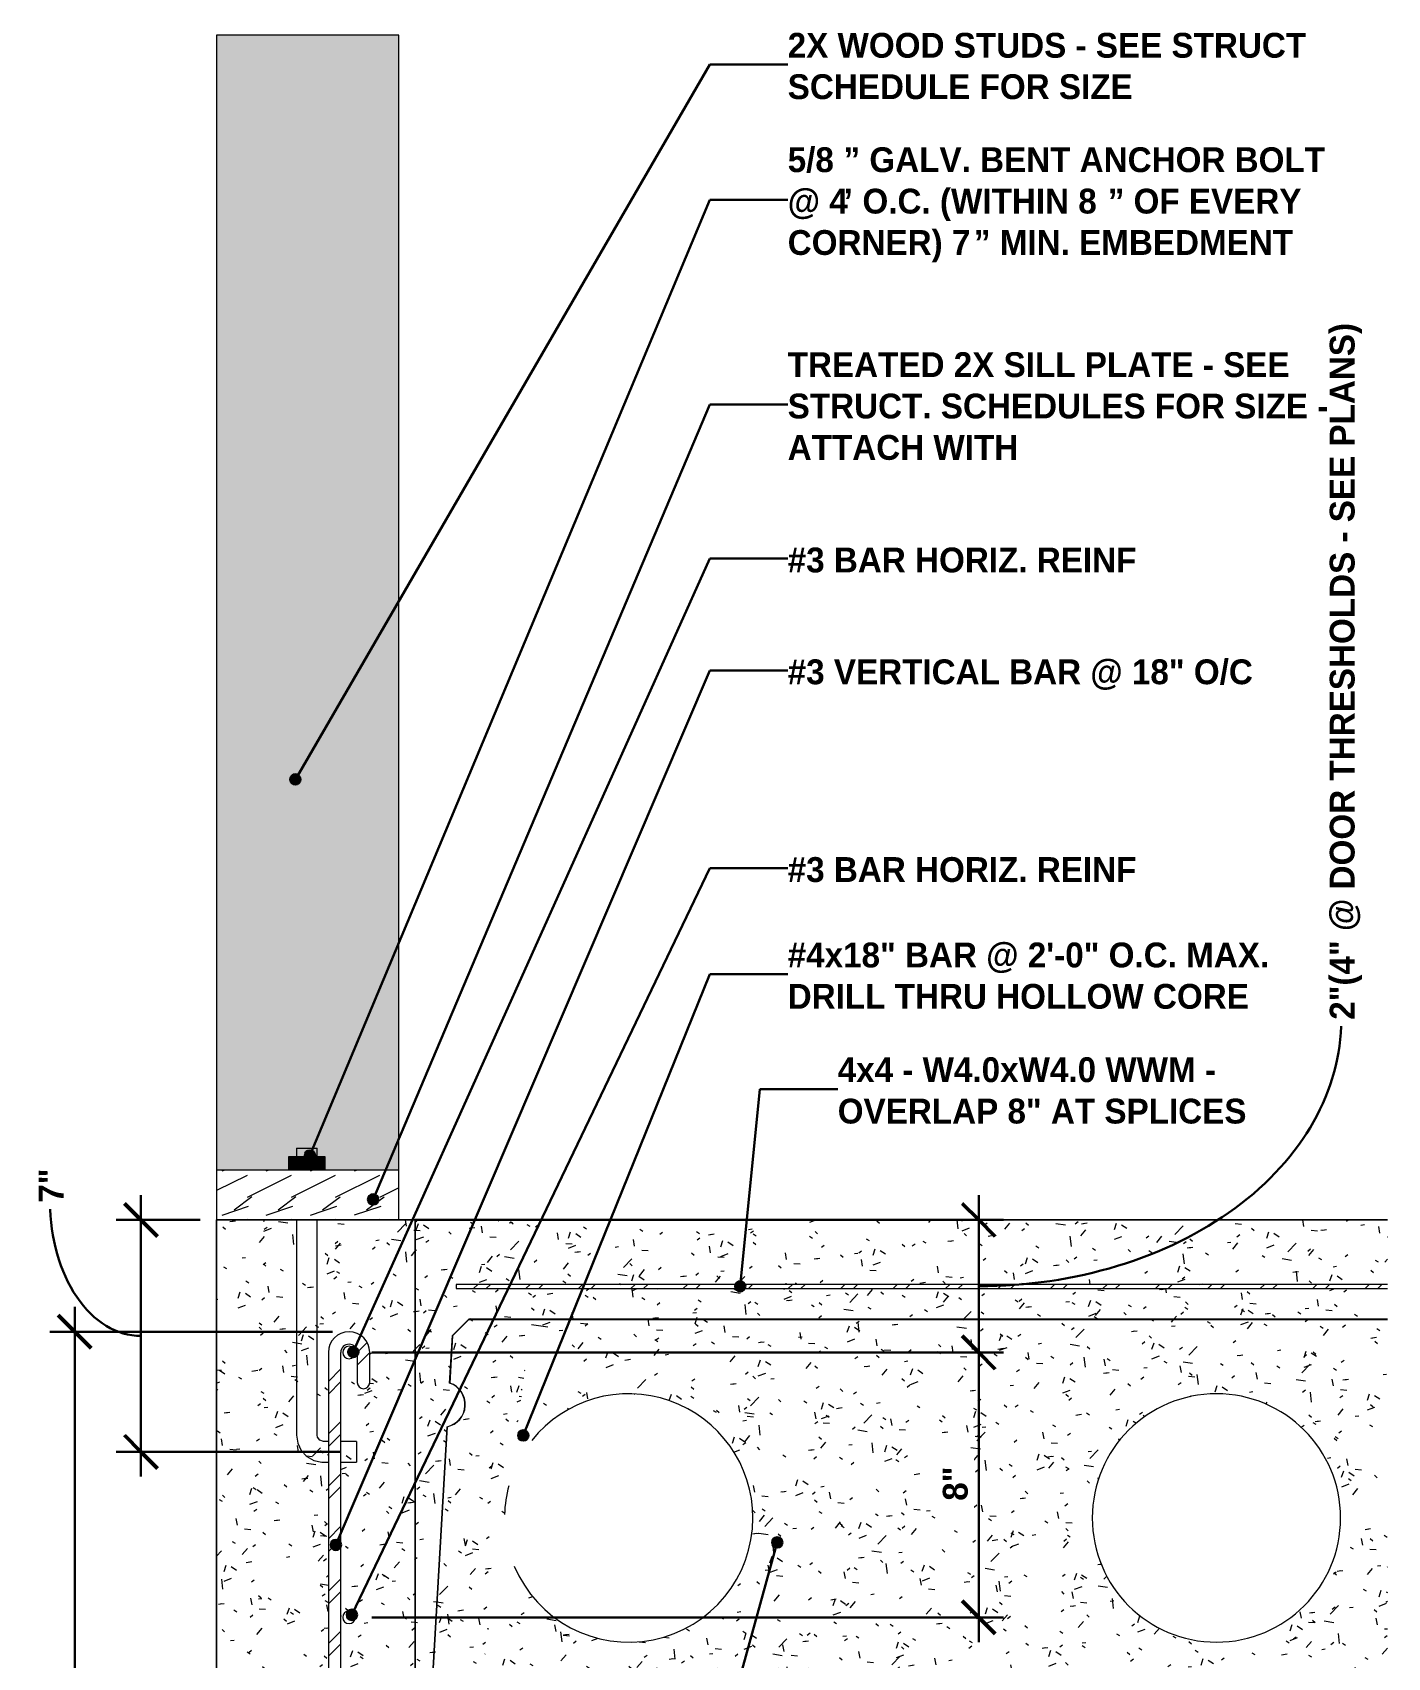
# Model space of a CAD drawing. Header units: inches. Extents: x -19229 to -222, y -6301 to 12387.
# Drawn here: x -1022.38 to -981.46, y -56.34 to -7.27 of the extents above; entities that cross this region are included whole.
import ezdxf

# ---------------------------------------------------------------- set-up
doc = ezdxf.new("R2010")
doc.units = ezdxf.units.IN
doc.header["$MEASUREMENT"] = 0
for name, color, linetype, lineweight in [('A-ANNO-DIMS', 211, 'Continuous', 9), ('A-ANNO-DIMS-8', 211, 'Continuous', 9), ('A-ANNO-IDEN', 131, 'Continuous', 30), ('A-GENM', 13, 'Continuous', 9), ('A-WALL', 113, 'Continuous', 9), ('A-WALL-PATT', 111, 'Continuous', 25)]:
    doc.layers.add(name, color=color, linetype=linetype, lineweight=lineweight)
doc.styles.add('Century Gothic_B_1', font='', dxfattribs={"height": 0.75})
doc.styles.get('Century Gothic_B_1').set_extended_font_data('Century Gothic', bold=True)
doc.dimstyles.new('OD__1_16__Tol__', dxfattribs={"dimscale": 12, "dimtxt": 0.783126, "dimasz": 0.083333, "dimexe": 0.0625, "dimexo": 0.041667, "dimgap": 0.010417, "dimtad": 1, "dimdec": 4, "dimrnd": 0.0625, "dimzin": 3, "dimdsep": 46, "dimlunit": 4, "dimtxsty": 'Century Gothic_B_1', "dimblk1": 'OBLIQUE', "dimblk2": 'OBLIQUE', "dimsah": 1, "dimcen": 0.09, "dimdle": 0.0625, "dimazin": 0, "dimtfac": 1, "dimtdec": 4, "dimtix": 1, "dimtmove": 1, "dimatfit": 3, "dimfxl": 1, "dimtvp": 1, "dimtfill": 1, "dimfrac": 2, "dimtolj": 1, "dimtzin": 0, "dimlwd": 30, "dimlwe": 30, "dimarcsym": 2})
doc.dimstyles.new('OD__1_16__Tol___1', dxfattribs={"dimscale": 12, "dimtxt": 0.783126, "dimasz": 0.083333, "dimexe": 0.0625, "dimexo": 0.041667, "dimgap": 0.010417, "dimtad": 1, "dimdec": 4, "dimrnd": 0.0625, "dimzin": 3, "dimdsep": 46, "dimlunit": 4, "dimtxsty": 'Century Gothic_B_1', "dimblk1": 'OBLIQUE', "dimblk2": 'OBLIQUE', "dimsah": 1, "dimcen": 0.09, "dimdle": 0.0625, "dimazin": 0, "dimtfac": 1, "dimtdec": 4, "dimtix": 1, "dimtmove": 0, "dimatfit": 3, "dimfxl": 1, "dimtvp": 1, "dimtfill": 1, "dimfrac": 2, "dimtolj": 1, "dimtzin": 0, "dimlwd": 30, "dimlwe": 30, "dimarcsym": 2})
pattern_1 = [(50, (2178.569, -109.351), (2.29529108, -0.20022947), [0.24, -2.64]), (355, (2178.569, -109.351), (-0.44391855, 2.40684884), [0.192, -2.112]), (100.451, (2178.76, -109.368), (1.85147686, 2.206452), [0.204, -2.244]), (46.184, (2178.569, -108.711), (3.41498314, -0.5298822), [0.36, -3.96]), (96.636, (2178.853, -108.755), (2.9907744, 3.1175039), [0.306, -3.365]), (351.184, (2178.569, -108.711), (2.9911175, 3.1174062), [0.288, -3.168]), (21, (2178.889, -108.871), (1.91043364, -1.28790384), [0.24, -2.64]), (326, (2178.889, -108.871), (0.77860356, 2.3202934), [0.192, -2.112]), (71.451, (2179.048, -108.978), (2.6890473, 1.0321926), [0.204, -2.244]), (37.5, (2178.569, -109.351), (0.038893785, 1.064692103), [0.106, -1.981, 0.106, -2.038, -2.12]), (37.5, (2178.569, -109.351), (0.038893785, 1.064692103), [-4.23, 0.106, -2.014]), (7.5, (2178.569, -109.351), (0.84152303, 1.26163425), [0.106, -1.117, 0.106, -1.933, -0.808]), (7.5, (2178.569, -109.351), (0.84152303, 1.26163425), [-3.261, 0.106, -0.702]), (327.5, (2177.855, -109.351), (1.707841713, -0.07187965), [0.106, -0.694, 0.106, -2.39, -3.312]), (327.5, (2177.855, -109.351), (1.707841713, -0.07187965), [-3.296, 0.106, -3.206]), (317.5, (2177.535, -109.351), (1.86586297, 0.32069512), [0.106, -0.934, 0.106, -1.552, -2.352]), (317.5, (2177.535, -109.351), (1.86586297, 0.32069512), [-2.698, 0.106, -2.246])]
pattern_2 = [(45, (2178.569, -109.351), (-0.791959595, 0.791959595), []), (45, (2178.569, -108.151), (-0.791959595, 0.791959595), [])]

# ---------------------------------------------------------------- blocks, each defined once
blk = doc.blocks.new('Generic Models 86 - Generic Models 1-1884752-DETAIL - PRECAST _ CONC_ - PLANK PARALLEL TO WALL')
at = {"layer": 'A-WALL-PATT', "lineweight": 9}
h = blk.add_hatch(dxfattribs=at)
h.set_pattern_fill('FP_15', color=55, style=0, pattern_type=2)
h.set_pattern_definition(pattern_1)
h.paths.add_polyline_path([(17209.014, -57.358), (17209.479, -49.367), (17209.646, -49.308), (17209.793, -49.208), (17209.909, -49.073), (17209.987, -48.913), (17210.02, -48.739), (17210.007, -48.561), (17209.949, -48.394), (17209.84, -48.238), (17209.712, -48.129), (17209.555, -48.052), (17209.638, -46.616), (17210.129, -46.125), (17237.88, -46.123), (17237.88, -45.196), (17209.749, -45.196), (17209.749, -45.071), (17237.88, -45.071), (17237.88, -43.125), (17208.518, -43.125), (17208.518, -57.358), (17209.013, -57.358)], flags=0)
at = {"layer": 'A-WALL'}
for p, q in [((17208.518, -43.125), (17237.88, -43.125)), ((17208.518, -57.358), (17208.518, -43.125)), ((17208.518, -43.125), (17208.518, -57.358)), ((17237.88, -43.125), (17208.518, -43.125)), ((17210.129, -46.125), (17209.638, -46.616)), ((17209.638, -46.616), (17210.129, -46.125)), ((17210.138, -46.125), (17210.129, -46.125)), ((17210.129, -46.125), (17237.88, -46.125)), ((17237.88, -46.125), (17210.138, -46.125)), ((17209.638, -46.616), (17209.555, -48.052)), ((17209.555, -48.052), (17209.638, -46.616)), ((17209.479, -49.367), (17209.014, -57.358)), ((17209.014, -57.358), (17209.479, -49.367)), ((17209.014, -57.358), (17208.518, -57.358)), ((17208.518, -57.358), (17209.014, -57.358))]:
    blk.add_line(p, q, dxfattribs=at)
blk.add_arc((17209.339, -48.699), 0.682, 281.8153, 71.5311, dxfattribs=at)
blk.add_arc((17209.339, -48.699), 0.682, 281.8153, 71.5311, dxfattribs=at)
blk = doc.blocks.new('Generic Models 87 - Generic Models 1-1884773-DETAIL - PRECAST _ CONC_ - PLANK PARALLEL TO WALL')
at = {"layer": 'A-WALL-PATT', "lineweight": 9}
h = blk.add_hatch(dxfattribs=at)
h.set_pattern_fill('FP_15', color=55, style=0, pattern_type=2)
h.set_pattern_definition(pattern_1)
h.paths.add_polyline_path([(17202.518, -88.897), (17211.018, -88.897), (17211.018, -62.014), (17210.996, -61.848), (17210.932, -61.694), (17210.83, -61.561), (17210.697, -61.459), (17210.543, -61.395), (17210.411, -61.378), (17209.954, -64.625), (17209.459, -64.556), (17209.906, -61.373), (17206.268, -61.373), (17206.268, -82.5), (17205.893, -82.5), (17205.893, -61.373), (17204.658, -61.373), (17204.493, -61.395), (17204.338, -61.459), (17204.205, -61.561), (17204.103, -61.694), (17204.039, -61.848), (17204.018, -62.021), (17204.018, -70.873), (17203.518, -70.873), (17203.518, -62.014), (17203.535, -61.816), (17203.586, -61.624), (17203.67, -61.444), (17203.785, -61.281), (17203.925, -61.14), (17204.088, -61.026), (17204.268, -60.942), (17204.46, -60.891), (17204.658, -60.873), (17205.893, -60.873), (17205.893, -50.438), (17205.743, -50.438), (17205.555, -50.412), (17205.306, -50.31), (17205.171, -50.197), (17205.073, -50.061), (17204.997, -49.943), (17204.951, -49.795), (17204.931, -49.625), (17204.931, -43.125), (17202.518, -43.125), (17202.518, -82.5)], flags=0)
h.paths.add_polyline_path([(17211.518, -88.897), (17212.518, -88.897), (17212.518, -58.625), (17210.798, -58.625), (17210.48, -60.882), (17210.575, -60.891), (17210.767, -60.942), (17210.947, -61.026), (17211.11, -61.14), (17211.251, -61.281), (17211.365, -61.444), (17211.449, -61.624), (17211.5, -61.816), (17211.518, -62.014), (17211.518, -82.25)], flags=0)
h.paths.add_polyline_path([(17210.768, -88.271), (17210.643, -88.238), (17210.551, -88.146), (17210.518, -88.021), (17210.551, -87.896), (17210.643, -87.805), (17210.768, -87.771), (17210.893, -87.805), (17210.984, -87.896), (17211.018, -88.021), (17210.984, -88.146), (17210.893, -88.238)], flags=0)
h.paths.add_polyline_path([(17210.768, -76.271), (17210.643, -76.238), (17210.551, -76.146), (17210.518, -76.021), (17210.551, -75.896), (17210.643, -75.805), (17210.768, -75.771), (17210.893, -75.805), (17210.984, -75.896), (17211.018, -76.021), (17210.984, -76.146), (17210.893, -76.238)], flags=0)
h.paths.add_polyline_path([(17210.768, -62.271), (17210.643, -62.238), (17210.551, -62.146), (17210.518, -62.021), (17210.551, -61.896), (17210.643, -61.805), (17210.768, -61.771), (17210.893, -61.805), (17210.984, -61.896), (17211.018, -62.021), (17210.984, -62.146), (17210.893, -62.238)], flags=0)
h.paths.add_polyline_path([(17204.268, -62.271), (17204.143, -62.238), (17204.051, -62.146), (17204.018, -62.021), (17204.051, -61.896), (17204.143, -61.805), (17204.268, -61.771), (17204.393, -61.805), (17204.484, -61.896), (17204.518, -62.021), (17204.484, -62.146), (17204.393, -62.238)], flags=0)
h.paths.add_polyline_path([(17209.946, -60.873), (17209.977, -60.873), (17210.293, -58.625), (17208.518, -58.625), (17208.518, -43.125), (17205.556, -43.125), (17205.556, -49.625), (17205.578, -49.719), (17205.649, -49.791), (17205.743, -49.813), (17205.893, -49.813), (17205.893, -47.125), (17205.914, -46.964), (17205.976, -46.813), (17206.076, -46.683), (17206.205, -46.584), (17206.356, -46.522), (17206.518, -46.5), (17206.679, -46.522), (17206.83, -46.584), (17206.96, -46.683), (17207.059, -46.813), (17207.121, -46.964), (17207.143, -47.125), (17207.143, -48.032), (17207.118, -48.125), (17207.049, -48.194), (17206.955, -48.219), (17206.861, -48.194), (17206.793, -48.125), (17206.768, -48.032), (17206.768, -47.125), (17206.734, -47), (17206.643, -46.909), (17206.518, -46.875), (17206.393, -46.909), (17206.301, -47), (17206.268, -47.125), (17206.268, -49.813), (17206.743, -49.813), (17206.743, -50.438), (17206.268, -50.438), (17206.268, -60.873), (17209.921, -60.873)], flags=0)
h.paths.add_polyline_path([(17206.518, -55.313), (17206.424, -55.288), (17206.355, -55.219), (17206.33, -55.125), (17206.355, -55.032), (17206.424, -54.963), (17206.518, -54.938), (17206.611, -54.963), (17206.68, -55.032), (17206.705, -55.125), (17206.68, -55.219), (17206.611, -55.288)], flags=0)
h.paths.add_polyline_path([(17206.518, -47.313), (17206.424, -47.288), (17206.355, -47.219), (17206.33, -47.125), (17206.355, -47.032), (17206.424, -46.963), (17206.518, -46.938), (17206.611, -46.963), (17206.68, -47.032), (17206.705, -47.125), (17206.68, -47.219), (17206.611, -47.288)], flags=0)
h = blk.add_hatch(dxfattribs=at)
h.set_pattern_fill('FP_15', color=55, style=0, pattern_type=2)
h.set_pattern_definition(pattern_1)
h.paths.add_polyline_path([(17206.268, -50.438), (17206.743, -50.438), (17206.743, -49.813), (17206.268, -49.813), (17206.268, -50.433)], flags=0)
h.paths.add_polyline_path([(17205.849, -50.438), (17205.893, -50.438), (17205.893, -49.813), (17205.743, -49.813), (17205.649, -49.791), (17205.578, -49.719), (17205.556, -49.625), (17205.553, -43.125), (17204.931, -43.125), (17204.931, -49.625), (17204.953, -49.804), (17204.997, -49.943), (17205.121, -50.131), (17205.171, -50.197), (17205.306, -50.31), (17205.515, -50.396), (17205.567, -50.417), (17205.743, -50.438)], flags=0)
at = {"layer": 'A-WALL'}
for p, q in [((17202.518, -43.125), (17204.931, -43.125)), ((17202.518, -88.897), (17202.518, -43.125)), ((17202.518, -43.125), (17202.518, -88.897)), ((17208.518, -43.125), (17202.518, -43.125)), ((17205.556, -43.125), (17208.018, -43.125)), ((17208.018, -43.125), (17208.518, -43.125)), ((17208.518, -43.125), (17208.518, -57.358)), ((17208.518, -58.625), (17208.518, -43.125)), ((17208.518, -57.358), (17208.518, -58.625)), ((17208.518, -58.625), (17209.424, -58.625)), ((17209.424, -58.625), (17208.518, -58.625)), ((17209.424, -58.625), (17210.293, -58.625)), ((17210.293, -58.625), (17209.424, -58.625)), ((17210.798, -58.625), (17211.884, -58.625)), ((17211.884, -58.625), (17210.798, -58.625)), ((17211.884, -58.625), (17212.518, -58.625)), ((17212.518, -58.625), (17211.884, -58.625)), ((17212.518, -58.625), (17212.518, -88.897)), ((17212.518, -88.897), (17212.518, -58.625))]:
    blk.add_line(p, q, dxfattribs=at)
blk = doc.blocks.new('Generic Models 88 - Generic Models 1-1884788-DETAIL - PRECAST _ CONC_ - PLANK PARALLEL TO WALL')
at = {"layer": 'A-WALL-PATT', "lineweight": 9}
h = blk.add_hatch(dxfattribs=at)
h.set_pattern_fill('FP_16', color=55, style=0, pattern_type=2)
h.set_pattern_definition([(216.87, (2179.102, -108.018), (3.998595239, 2.665207143), [0.666, -5.998]), (206.565, (2179.901, -108.418), (-1.332697705, -1.332695324), [1.49, -1.49]), (198.435, (2179.901, -109.084), (-2.66548265, -1.332269959), [0.843, -3.372])])
h.paths.add_polyline_path([(17208.018, -43.125), (17208.018, -41.625), (17202.518, -41.625), (17202.518, -43.125), (17206.503, -43.125)], flags=0)
at = {"layer": 'A-WALL'}
for p, q in [((17208.018, -41.625), (17202.518, -41.625)), ((17202.518, -41.625), (17202.518, -43.125)), ((17208.018, -43.125), (17208.018, -41.625)), ((17202.518, -43.125), (17208.018, -43.125))]:
    blk.add_line(p, q, dxfattribs=at)
blk = doc.blocks.new('Generic Models 90 - Generic Models 1-1884825-DETAIL - PRECAST _ CONC_ - PLANK PARALLEL TO WALL')
at = {"layer": 'A-WALL-PATT', "lineweight": 9}
h = blk.add_hatch(dxfattribs=at)
h.set_pattern_fill('FP_14', color=55, style=0, pattern_type=2)
h.set_pattern_definition(pattern_2)
h.paths.add_polyline_path([(17205.893, -82.5), (17206.268, -82.5), (17206.268, -47.125), (17206.301, -47), (17206.393, -46.909), (17206.518, -46.875), (17206.643, -46.909), (17206.734, -47), (17206.768, -47.125), (17206.768, -48.032), (17206.793, -48.125), (17206.861, -48.194), (17206.955, -48.219), (17207.049, -48.194), (17207.118, -48.125), (17207.143, -48.032), (17207.143, -47.125), (17207.121, -46.964), (17207.059, -46.813), (17206.96, -46.683), (17206.83, -46.584), (17206.679, -46.522), (17206.518, -46.5), (17206.356, -46.522), (17206.205, -46.584), (17206.076, -46.683), (17205.976, -46.813), (17205.914, -46.964), (17205.893, -47.125), (17205.893, -72.407)], flags=0)
at = {"layer": 'A-WALL'}
for p, q in [((17205.893, -47.125), (17205.893, -82.5)), ((17206.268, -82.5), (17206.268, -47.125)), ((17206.768, -47.125), (17206.768, -48.032)), ((17207.143, -48.032), (17207.143, -47.125)), ((17205.893, -82.5), (17206.268, -82.5))]:
    blk.add_line(p, q, dxfattribs=at)
for centre, radius, start, end in [((17206.518, -47.125), 0.625, 0, 180), ((17206.518, -47.125), 0.25, 0, 180), ((17206.955, -48.032), 0.188, 180, 0)]:
    blk.add_arc(centre, radius, start, end, dxfattribs=at)
blk = doc.blocks.new('050523 - W_P_C - Fastenings - Bent Anchor Bolt - 5_8_-1886256-DETAIL - PRECAST _ CONC_ - PLANK PARALLEL TO WALL')
at = {"layer": 'A-GENM'}
for points in [[(17204.702, -41.625), (17204.973, -41.625), (17204.972, -41.203), (17204.702, -41.203)], [(17205.243, -41.203), (17205.556, -41.203), (17205.556, -40.953), (17204.931, -40.953), (17204.931, -41.203), (17205.241, -41.203)], [(17205.464, -41.625), (17205.514, -41.625), (17205.512, -41.203), (17204.973, -41.203), (17204.973, -41.625), (17205.459, -41.625)], [(17205.545, -41.625), (17205.784, -41.625), (17205.784, -41.203), (17205.514, -41.203), (17205.516, -41.625)]]:
    blk.add_hatch(color=256, dxfattribs=at).paths.add_polyline_path(points, flags=0)
for p, q in [((17204.702, -41.203), (17204.973, -41.203)), ((17204.702, -41.625), (17204.702, -41.203)), ((17204.931, -40.953), (17204.931, -41.203)), ((17204.931, -40.953), (17205.556, -40.953)), ((17204.973, -41.203), (17205.514, -41.203)), ((17204.973, -41.203), (17204.973, -41.625)), ((17205.514, -41.203), (17205.784, -41.203)), ((17205.514, -41.203), (17205.514, -41.625)), ((17205.556, -41.203), (17205.556, -40.953)), ((17205.784, -41.203), (17205.784, -41.625)), ((17204.931, -43.125), (17204.931, -49.125)), ((17205.556, -49.125), (17205.556, -43.125)), ((17204.931, -49.125), (17204.931, -49.625)), ((17205.556, -49.625), (17205.556, -49.125)), ((17205.893, -49.813), (17205.743, -49.813)), ((17206.743, -49.813), (17206.268, -49.813)), ((17206.743, -49.813), (17206.743, -50.125)), ((17205.743, -50.438), (17205.893, -50.438)), ((17206.268, -50.438), (17206.743, -50.438)), ((17206.743, -50.125), (17206.743, -50.438))]:
    blk.add_line(p, q, dxfattribs=at)
at = {"layer": 'A-GENM', "flags": 128}
for points in [[(17204.931, -49.625), (17204.968, -49.868), (17205.075, -50.088), (17205.244, -50.266), (17205.457, -50.386), (17205.697, -50.436), (17205.743, -50.438)], [(17205.743, -49.813), (17205.633, -49.777), (17205.565, -49.682), (17205.556, -49.625)]]:
    blk.add_lwpolyline(points, dxfattribs=at)
blk = doc.blocks.new('Generic Models 102 - Generic Models 1-1884912-DETAIL - PRECAST _ CONC_ - PLANK PARALLEL TO WALL')
at = {"layer": 'A-WALL'}
blk.add_hatch(color=256, dxfattribs=at).paths.add_polyline_path([(17202.518, -41.625), (17204.702, -41.625), (17204.702, -41.203), (17204.931, -41.203), (17204.931, -40.953), (17205.556, -40.953), (17205.556, -41.203), (17205.784, -41.203), (17205.784, -41.625), (17208.018, -41.625), (17208.018, -7.342), (17202.518, -7.342), (17202.518, -40.953)], flags=0)
for p, q in [((17208.018, -7.342), (17202.518, -7.342)), ((17202.518, -7.342), (17202.518, -41.625)), ((17208.018, -41.625), (17208.018, -7.342))]:
    blk.add_line(p, q, dxfattribs=at)
blk = doc.blocks.new('Generic Models 104 - Generic Models 1-1884939-DETAIL - PRECAST _ CONC_ - PLANK PARALLEL TO WALL')
at = {"layer": 'A-WALL-PATT', "lineweight": 9}
h = blk.add_hatch(dxfattribs=at)
h.set_pattern_fill('FP_14', color=55, style=0, pattern_type=2)
h.set_pattern_definition(pattern_2)
h.paths.add_polyline_path([(17232.714, -45.196), (17237.88, -45.196), (17237.88, -45.071), (17209.749, -45.071), (17209.749, -45.196), (17232.225, -45.196)], flags=0)
at = {"layer": 'A-WALL'}
for p, q in [((17237.88, -45.071), (17209.749, -45.071)), ((17209.749, -45.071), (17209.749, -45.196)), ((17209.749, -45.196), (17237.88, -45.196))]:
    blk.add_line(p, q, dxfattribs=at)
blk = doc.blocks.new('Dowel1 - Dowel-1886870-DETAIL - PRECAST _ CONC_ - PLANK PARALLEL TO WALL')
at = {"layer": 'A-WALL-PATT', "lineweight": 9}
h = blk.add_hatch(dxfattribs=at)
h.set_pattern_fill('FP_15', color=55, style=0, pattern_type=2)
h.set_pattern_definition(pattern_1)
h.paths.add_polyline_path([(17209.771, -58.123), (17210.363, -58.123), (17211.221, -52.019), (17211.246, -51.634), (17211.345, -51.139), (17212.026, -46.294), (17212.521, -46.364), (17212.04, -49.782), (17212.313, -49.472), (17212.681, -49.148), (17213.089, -48.876), (17213.529, -48.659), (17213.994, -48.501), (17214.475, -48.406), (17214.964, -48.373), (17215.454, -48.406), (17215.935, -48.501), (17216.399, -48.659), (17216.839, -48.876), (17217.247, -49.148), (17217.616, -49.472), (17217.939, -49.841), (17218.212, -50.248), (17218.429, -50.688), (17218.586, -51.153), (17218.682, -51.634), (17218.714, -52.123), (17218.682, -52.613), (17218.586, -53.094), (17218.429, -53.558), (17218.212, -53.998), (17217.939, -54.406), (17217.616, -54.775), (17217.247, -55.099), (17216.839, -55.371), (17216.399, -55.588), (17215.935, -55.746), (17215.454, -55.841), (17214.964, -55.873), (17214.475, -55.841), (17213.994, -55.746), (17213.529, -55.588), (17213.089, -55.371), (17212.681, -55.099), (17212.313, -54.775), (17211.989, -54.406), (17211.717, -53.998), (17211.507, -53.579), (17210.868, -58.123), (17237.88, -58.123), (17237.88, -46.123), (17210.136, -46.125), (17209.638, -46.623), (17209.568, -48.052), (17209.724, -48.13), (17209.838, -48.223), (17209.936, -48.352), (17210.001, -48.501), (17210.029, -48.661), (17210.019, -48.823), (17209.97, -48.978), (17209.886, -49.117), (17209.771, -49.232), (17209.633, -49.317), (17209.479, -49.367), (17209.013, -57.375), (17208.777, -57.375), (17208.804, -57.612), (17209.316, -58.123), (17209.707, -58.123)], flags=0)
h.paths.add_polyline_path([(17232.714, -55.873), (17232.225, -55.841), (17231.744, -55.746), (17231.279, -55.588), (17230.839, -55.371), (17230.431, -55.099), (17230.063, -54.775), (17229.739, -54.406), (17229.467, -53.998), (17229.25, -53.558), (17229.092, -53.094), (17228.996, -52.613), (17228.964, -52.123), (17228.996, -51.634), (17229.092, -51.153), (17229.25, -50.688), (17229.467, -50.248), (17229.739, -49.841), (17230.063, -49.472), (17230.431, -49.148), (17230.839, -48.876), (17231.279, -48.659), (17231.744, -48.501), (17232.225, -48.406), (17232.714, -48.373), (17233.204, -48.406), (17233.685, -48.501), (17234.149, -48.659), (17234.589, -48.876), (17234.997, -49.148), (17235.366, -49.472), (17235.689, -49.841), (17235.962, -50.248), (17236.179, -50.688), (17236.336, -51.153), (17236.432, -51.634), (17236.464, -52.123), (17236.432, -52.613), (17236.336, -53.094), (17236.179, -53.558), (17235.962, -53.998), (17235.689, -54.406), (17235.366, -54.775), (17234.997, -55.099), (17234.589, -55.371), (17234.149, -55.588), (17233.685, -55.746), (17233.204, -55.841)], flags=0)
at = {"layer": 'A-WALL'}
for p, q in [((17210.136, -46.125), (17209.638, -46.623)), ((17209.638, -46.623), (17210.136, -46.125)), ((17237.88, -46.123), (17210.138, -46.123)), ((17237.88, -46.123), (17210.138, -46.123)), ((17209.638, -46.623), (17209.565, -48.051)), ((17209.565, -48.051), (17209.638, -46.623)), ((17209.479, -49.367), (17209.014, -57.358)), ((17209.014, -57.358), (17209.479, -49.367)), ((17209.013, -57.375), (17208.777, -57.375)), ((17208.777, -57.375), (17208.804, -57.612)), ((17208.804, -57.612), (17208.777, -57.375)), ((17208.777, -57.375), (17209.013, -57.375)), ((17209.014, -57.358), (17209.013, -57.375)), ((17209.013, -57.375), (17209.014, -57.358)), ((17208.804, -57.612), (17209.316, -58.123)), ((17209.316, -58.123), (17208.804, -57.612)), ((17209.316, -58.123), (17209.424, -58.123)), ((17209.424, -58.123), (17209.316, -58.123)), ((17209.424, -58.123), (17210.363, -58.123)), ((17210.363, -58.123), (17209.424, -58.123)), ((17210.868, -58.123), (17211.884, -58.123)), ((17211.884, -58.123), (17210.868, -58.123)), ((17211.884, -58.123), (17237.88, -58.123)), ((17237.88, -58.123), (17211.884, -58.123))]:
    blk.add_line(p, q, dxfattribs=at)
for centre, radius, start, end in [((17209.348, -48.697), 0.682, 281.0341, 71.419), ((17209.348, -48.697), 0.682, 281.0341, 71.419), ((17214.964, -52.123), 3.75, 0, 141.3132), ((17214.964, -52.123), 3.75, 360, 141.3132), ((17232.714, -52.123), 3.75, 0, 180), ((17232.714, -52.123), 3.75, 360, 180), ((17214.964, -52.123), 3.75, 164.9366, 178.3972), ((17214.964, -52.123), 3.75, 164.9366, 178.3972), ((17214.964, -52.123), 3.75, 202.7672, 0), ((17214.964, -52.123), 3.75, 202.7672, 360), ((17232.714, -52.123), 3.75, 180, 0), ((17232.714, -52.123), 3.75, 180, 360)]:
    blk.add_arc(centre, radius, start, end, dxfattribs=at)
blk = doc.blocks.new('Generic Models 15 - Generic Models 1-1935243-DETAIL - PRECAST _ CONC_ - PLANK PARALLEL TO WALL')
at = {"layer": 'A-WALL'}
for start, end in [(0, 180), (180, 0)]:
    blk.add_arc((17206.518, -47.125), 0.188, start, end, dxfattribs=at)
blk = doc.blocks.new('Dowel7 - Dowel-1936060-DETAIL - PRECAST _ CONC_ - PLANK PARALLEL TO WALL')
at = {"layer": 'A-WALL'}
blk.add_line((17212.521, -46.364), (17212.026, -46.294), dxfattribs=at)
blk = doc.blocks.new('Generic Models 21 - Generic Models 1-1936088-DETAIL - PRECAST _ CONC_ - PLANK PARALLEL TO WALL')
at = {"layer": 'A-WALL'}
for start, end in [(0, 180), (180, 0)]:
    blk.add_arc((17206.518, -55.125), 0.188, start, end, dxfattribs=at)
blk = doc.blocks.new('DIMBLOCK5-DETAIL - PRECAST _ CONC_ - PLANK PARALLEL TO WALL')
at = {"layer": 'A-ANNO-DIMS-8', "lineweight": 50}
for p, q in [((-1019.108, -43.125), (-1019.608, -42.625)), ((-1019.108, -43.125), (-1018.608, -43.625)), ((-1019.108, -50.125), (-1019.608, -49.625)), ((-1019.108, -50.125), (-1018.608, -50.625))]:
    blk.add_line(p, q, dxfattribs=at)
at = {"layer": 'A-ANNO-DIMS-8', "lineweight": 30}
for p, q in [((-1019.108, -42.375), (-1019.108, -50.875)), ((-1017.323, -43.125), (-1019.858, -43.125)), ((-1019.108, -43.125), (-1017.323, -43.125)), ((-1013.097, -50.125), (-1019.858, -50.125)), ((-1019.108, -50.125), (-1013.097, -50.125))]:
    blk.add_line(p, q, dxfattribs=at)
blk.add_ellipse((-1019.108, -42.605), major_axis=(0, 4.021), ratio=0.681554, start_param=1.570796, end_param=3.141593, dxfattribs=at)
at = {"layer": 'A-ANNO-DIMS-8', "color": 0, "lineweight": 30, "insert": (-1022.195, -42.605), "char_height": 0.75, "width": 1.14859, "attachment_point": 1, "rotation": 90, "line_spacing_factor": 0.984502, "style": 'Century Gothic_B_1', "bg_fill": 3, "box_fill_scale": 1.25, "bg_fill_color": 256, "bg_fill_true_color": 13158600, "bg_fill_transparency": 0}
blk.add_mtext('7"', dxfattribs=at)
blk = doc.blocks.new('_Oblique')
at = {"color": 0, "linetype": 'ByBlock', "lineweight": -2}
blk.add_line((-0.5, -0.5), (0.5, 0.5), dxfattribs=at)
blk = doc.blocks.new('DIMBLOCK8-DETAIL - PRECAST _ CONC_ - PLANK PARALLEL TO WALL')
at = {"layer": 'A-ANNO-DIMS-8', "lineweight": 50}
for p, q in [((-993.804, -43.125), (-994.304, -42.625)), ((-993.804, -43.125), (-993.304, -43.625)), ((-993.804, -47.125), (-994.304, -46.625)), ((-993.804, -47.125), (-993.304, -47.625))]:
    blk.add_line(p, q, dxfattribs=at)
at = {"layer": 'A-ANNO-DIMS-8', "lineweight": 30}
for p, q in [((-993.804, -42.375), (-993.804, -47.125)), ((-1010.823, -43.125), (-993.054, -43.125)), ((-993.804, -43.125), (-1010.823, -43.125)), ((-1012.135, -47.125), (-993.054, -47.125)), ((-993.804, -47.125), (-1012.135, -47.125))]:
    blk.add_line(p, q, dxfattribs=at)
blk.add_ellipse((-993.804, -37.079), major_axis=(-10.945, 0), ratio=0.735169, start_param=1.570796, end_param=3.141593, dxfattribs=at)
at = {"layer": 'A-ANNO-DIMS-8', "color": 0, "lineweight": 30, "insert": (-983.204, -37.079), "char_height": 0.75, "width": 23.71754, "attachment_point": 1, "rotation": 90, "line_spacing_factor": 0.984502, "style": 'Century Gothic_B_1', "bg_fill": 3, "box_fill_scale": 1.25, "bg_fill_color": 256, "bg_fill_true_color": 13158600, "bg_fill_transparency": 0}
blk.add_mtext('2"(4" @ DOOR THRESHOLDS - SEE PLANS)', dxfattribs=at)
blk = doc.blocks.new('DIMBLOCK9-DETAIL - PRECAST _ CONC_ - PLANK PARALLEL TO WALL')
at = {"layer": 'A-ANNO-DIMS-8', "lineweight": 50}
for p, q in [((-993.804, -47.125), (-994.304, -46.625)), ((-993.804, -47.125), (-993.304, -47.625)), ((-993.804, -55.125), (-994.304, -54.625)), ((-993.804, -55.125), (-993.304, -55.625))]:
    blk.add_line(p, q, dxfattribs=at)
at = {"layer": 'A-ANNO-DIMS-8', "lineweight": 30}
for p, q in [((-1012.135, -47.125), (-993.054, -47.125)), ((-993.804, -47.125), (-1012.135, -47.125)), ((-993.804, -47.125), (-993.804, -55.875)), ((-1012.135, -55.125), (-993.054, -55.125)), ((-993.804, -55.125), (-1012.135, -55.125))]:
    blk.add_line(p, q, dxfattribs=at)
at = {"layer": 'A-ANNO-DIMS-8', "color": 0, "lineweight": 30, "insert": (-994.89, -51.604), "char_height": 0.75, "width": 1.14859, "attachment_point": 1, "rotation": 90, "line_spacing_factor": 0.984502, "style": 'Century Gothic_B_1', "bg_fill": 3, "box_fill_scale": 1.25, "bg_fill_color": 256, "bg_fill_true_color": 13158600, "bg_fill_transparency": 0}
blk.add_mtext('8"', dxfattribs=at)
blk = doc.blocks.new('DIMBLOCK10-DETAIL - PRECAST _ CONC_ - PLANK PARALLEL TO WALL')
at = {"layer": 'A-ANNO-DIMS-8', "lineweight": 50}
for p, q in [((-1021.108, -46.5), (-1021.608, -46)), ((-1021.108, -46.5), (-1020.608, -47)), ((-1021.108, -82.5), (-1021.608, -82)), ((-1021.108, -82.5), (-1020.608, -83))]:
    blk.add_line(p, q, dxfattribs=at)
at = {"layer": 'A-ANNO-DIMS-8', "lineweight": 30}
for p, q in [((-1021.108, -45.75), (-1021.108, -83.25)), ((-1013.323, -46.5), (-1021.858, -46.5)), ((-1021.108, -46.5), (-1013.323, -46.5)), ((-1013.948, -82.5), (-1021.858, -82.5)), ((-1021.108, -82.5), (-1013.948, -82.5))]:
    blk.add_line(p, q, dxfattribs=at)
at = {"layer": 'A-ANNO-DIMS-8', "color": 0, "lineweight": 30, "insert": (-1022.195, -65.899), "char_height": 0.75, "width": 3.35626, "attachment_point": 1, "rotation": 90, "line_spacing_factor": 0.984502, "style": 'Century Gothic_B_1', "bg_fill": 3, "box_fill_scale": 1.25, "bg_fill_color": 256, "bg_fill_true_color": 13158600, "bg_fill_transparency": 0}
blk.add_mtext('3\' - 0"', dxfattribs=at)

msp = doc.modelspace()

# ---------------------------------------------------------------- hatches: boundary and pattern name
at = {"layer": 'A-ANNO-IDEN'}
h = msp.add_hatch(color=256, dxfattribs=at)
edge = h.paths.add_edge_path(flags=0)
edge.add_arc((-1014.44404, -29.82019), 0.15625, 0, 360)
h = msp.add_hatch(color=256, dxfattribs=at)
edge = h.paths.add_edge_path(flags=0)
edge.add_arc((-1012.09469, -42.50317), 0.15625, 0, 360)
h = msp.add_hatch(color=256, dxfattribs=at)
edge = h.paths.add_edge_path(flags=0)
edge.add_arc((-1001.00817, -45.12845), 0.15625, 0, 360)
h = msp.add_hatch(color=256, dxfattribs=at)
edge = h.paths.add_edge_path(flags=0)
edge.add_arc((-1007.5599, -49.63151), 0.15625, 0, 360)
h = msp.add_hatch(color=256, dxfattribs=at)
edge = h.paths.add_edge_path(flags=0)
edge.add_arc((-1013.22076, -52.93882), 0.15625, 0, 360)
h = msp.add_hatch(color=256, dxfattribs=at)
edge = h.paths.add_edge_path(flags=0)
edge.add_arc((-999.89159, -52.86303), 0.15625, 0, 360)

# ---------------------------------------------------------------- linework, layer by layer
for p, q in [((-1014.44404, -29.82019), (-1001.92321, -8.23576)), ((-1001.92321, -8.23576), (-999.57456, -8.23576)), ((-1001.92321, -12.31645), (-999.57456, -12.31645)), ((-1012.09469, -42.50317), (-1001.92321, -18.50433)), ((-1001.92321, -18.50433), (-999.57456, -18.50433)), ((-1001.92321, -23.15261), (-999.57456, -23.15261)), ((-1001.92321, -26.52982), (-999.57456, -26.52982)), ((-1007.5599, -49.63151), (-1001.92321, -35.70566)), ((-1001.92321, -35.70566), (-999.57456, -35.70566)), ((-1001.00817, -45.12845), (-1000.41264, -39.17096)), ((-1000.41264, -39.17096), (-998.06399, -39.17096)), ((-999.89159, -52.86303), (-1001.92321, -60.21118))]:
    msp.add_line(p, q, dxfattribs=at)
for centre in [(-1014.44404, -29.82019), (-1012.09469, -42.50317), (-1001.00817, -45.12845), (-1007.5599, -49.63151), (-1013.22076, -52.93882), (-999.89159, -52.86303)]:
    msp.add_circle(centre, 0.15625, dxfattribs=at)

# ---------------------------------------------------------------- block references
at = {"layer": 'A-GENM'}
msp.add_blockref('050523 - W_P_C - Fastenings - Bent Anchor Bolt - 5_8_-1886256-DETAIL - PRECAST _ CONC_ - PLANK PARALLEL TO WALL', (-18219.3403, 0), dxfattribs=at)
at = {"layer": 'A-WALL'}
for name in ['Generic Models 102 - Generic Models 1-1884912-DETAIL - PRECAST _ CONC_ - PLANK PARALLEL TO WALL', 'Generic Models 88 - Generic Models 1-1884788-DETAIL - PRECAST _ CONC_ - PLANK PARALLEL TO WALL', 'Generic Models 87 - Generic Models 1-1884773-DETAIL - PRECAST _ CONC_ - PLANK PARALLEL TO WALL', 'Generic Models 86 - Generic Models 1-1884752-DETAIL - PRECAST _ CONC_ - PLANK PARALLEL TO WALL', 'Generic Models 104 - Generic Models 1-1884939-DETAIL - PRECAST _ CONC_ - PLANK PARALLEL TO WALL', 'Dowel1 - Dowel-1886870-DETAIL - PRECAST _ CONC_ - PLANK PARALLEL TO WALL', 'Dowel7 - Dowel-1936060-DETAIL - PRECAST _ CONC_ - PLANK PARALLEL TO WALL', 'Generic Models 90 - Generic Models 1-1884825-DETAIL - PRECAST _ CONC_ - PLANK PARALLEL TO WALL', 'Generic Models 15 - Generic Models 1-1935243-DETAIL - PRECAST _ CONC_ - PLANK PARALLEL TO WALL', 'Generic Models 21 - Generic Models 1-1936088-DETAIL - PRECAST _ CONC_ - PLANK PARALLEL TO WALL']:
    msp.add_blockref(name, (-18219.3403, 0), dxfattribs=at)

# ---------------------------------------------------------------- texts
at = {"layer": 'A-ANNO-IDEN', "lineweight": 9, "char_height": 0.75, "attachment_point": 1, "style": 'Century Gothic_B_1'}
for s, insert, width in [('2X WOOD STUDS - SEE STRUCT', (-999.57456, -7.27703), 18.18), ('SCHEDULE FOR SIZE', (-999.57456, -8.52703), 11.7665), ('5/8', (-999.57456, -10.73252), 2.04525), ('\\fCentury Gothic|b1|i0|c0|p34|;”', (-997.88706, -10.73252), 0.606), (' GALV. BENT ANCHOR BOLT', (-997.38706, -10.73252), 16.79125), ('@ 4', (-999.57456, -11.98252), 2.04525), ('\\fCentury Gothic|b1|i0|c0|p34|;’', (-997.88706, -11.98252), 0.3535), (' O.C. (WITHIN 8', (-997.59539, -11.98252), 9.31725), ('\\fCentury Gothic|b1|i0|c0|p34|;”', (-989.90789, -11.98252), 0.606), (' OF EVERY', (-989.40789, -11.98252), 6.23675), ('CORNER) 7', (-999.57456, -13.23252), 6.8175), ('\\fCentury Gothic|b1|i0|c0|p34|;”', (-993.94956, -13.23252), 0.606), (' MIN. EMBEDMENT', (-993.44956, -13.23252), 11.0595), ('TREATED 2X SILL PLATE - SEE', (-999.57456, -16.92041), 16.6145), ('STRUCT. SCHEDULES FOR SIZE -', (-999.57456, -18.17041), 18.382), ('ATTACH WITH', (-999.57456, -19.42041), 8.15575), ('#3 BAR HORIZ. REINF', (-999.57456, -22.81908), 12.49875), ('#3 VERTICAL BAR @ 18" O/C', (-999.57456, -26.19629), 17.069), ('#4x18" BAR @ 2\'-0" O.C. MAX.', (-999.57456, -34.74693), 18.25575), ('DRILL THRU HOLLOW CORE', (-999.57456, -35.99693), 16.059), ('4x4 - W4.0xW4.0 WWM -', (-998.06399, -38.21223), 14.847), ('OVERLAP 8" AT SPLICES', (-998.06399, -39.46223), 14.11475)]:
    msp.add_mtext(s, dxfattribs=dict(at, insert=insert, width=width))

# ---------------------------------------------------------------- next in the draw order: dimensions: what is measured, and where the dimension line sits
at = {"layer": 'A-ANNO-DIMS', "lineweight": 30}
dim = msp.add_linear_dim(base=(-1019.10828, -50.12528), p1=(-1016.82265, -43.12528), p2=(-1012.59711, -50.12528), angle=90, dimstyle='OD__1_16__Tol__', override={"dimpost": '<>', "dimfxl": 8.1765}, dxfattribs=at)
dim.commit()
dim.dimension.update_dxf_attribs({"geometry": 'DIMBLOCK5-DETAIL - PRECAST _ CONC_ - PLANK PARALLEL TO WALL', "text_midpoint": (-1021.6946, -42.0303), "dimtype": 160, "text_rotation": 90})

# ---------------------------------------------------------------- next in the draw order: hatches: boundary and pattern name
at = {"layer": 'A-ANNO-IDEN'}
h = msp.add_hatch(color=256, dxfattribs=at)
edge = h.paths.add_edge_path(flags=0)
edge.add_arc((-1014.00262, -41.18173), 0.15625, 0, 360)
h = msp.add_hatch(color=256, dxfattribs=at)
edge = h.paths.add_edge_path(flags=0)
edge.add_arc((-1012.69522, -47.11142), 0.15625, 0, 360)

# ---------------------------------------------------------------- next in the draw order: linework, layer by layer
for p, q in [((-1014.00262, -41.18173), (-1001.92321, -12.31645)), ((-1012.69522, -47.11142), (-1001.92321, -23.15261)), ((-1013.22076, -52.93882), (-1001.92321, -26.52982))]:
    msp.add_line(p, q, dxfattribs=at)
for centre in [(-1014.00262, -41.18173), (-1012.69522, -47.11142)]:
    msp.add_circle(centre, 0.15625, dxfattribs=at)

# ---------------------------------------------------------------- next in the draw order: dimensions: what is measured, and where the dimension line sits
at = {"layer": 'A-ANNO-DIMS', "lineweight": 30}
dim = msp.add_linear_dim(base=(-993.80351, -47.12528), p1=(-1011.32265, -43.12528), p2=(-1012.63516, -47.12528), angle=90, text='2"(4" @ DOOR THRESHOLDS - SEE PLANS)', dimstyle='OD__1_16__Tol__', override={"dimpost": '<>', "dimfxl": 4.209831}, dxfattribs=at)
dim.commit()
dim.dimension.update_dxf_attribs({"geometry": 'DIMBLOCK8-DETAIL - PRECAST _ CONC_ - PLANK PARALLEL TO WALL', "text_midpoint": (-982.70404, -25.21973), "dimtype": 160, "text_rotation": 90})

# ---------------------------------------------------------------- next in the draw order: linework, layer by layer
at = {"layer": 'A-ANNO-IDEN'}
msp.add_line((-1001.92321, -32.50114), (-999.57456, -32.50114), dxfattribs=at)

# ---------------------------------------------------------------- next in the draw order: texts
at = {"layer": 'A-ANNO-IDEN', "lineweight": 9, "insert": (-999.57456, -32.16761), "char_height": 0.75, "width": 12.49875, "attachment_point": 1, "style": 'Century Gothic_B_1'}
msp.add_mtext('#3 BAR HORIZ. REINF', dxfattribs=at)

# ---------------------------------------------------------------- next in the draw order: dimensions: what is measured, and where the dimension line sits
at = {"layer": 'A-ANNO-DIMS', "lineweight": 30}
dim = msp.add_linear_dim(base=(-993.80351, -55.12528), p1=(-1012.63516, -47.12528), p2=(-1012.63516, -55.12528), angle=90, dimstyle='OD__1_16__Tol___1', override={"dimpost": '<>', "dimfxl": 8}, dxfattribs=at)
dim.commit()
dim.dimension.update_dxf_attribs({"geometry": 'DIMBLOCK9-DETAIL - PRECAST _ CONC_ - PLANK PARALLEL TO WALL', "text_midpoint": (-994.32237, -51.12528)})

# ---------------------------------------------------------------- next in the draw order: dimensions: what is measured, and where the dimension line sits
dim = msp.add_linear_dim(base=(-1021.10828, -82.50028), p1=(-1012.82266, -46.50028), p2=(-1013.44766, -82.50028), angle=90, dimstyle='OD__1_16__Tol___1', override={"dimpost": '<>', "dimfxl": 36.005425}, dxfattribs=at)
dim.commit()
dim.dimension.update_dxf_attribs({"geometry": 'DIMBLOCK10-DETAIL - PRECAST _ CONC_ - PLANK PARALLEL TO WALL', "text_midpoint": (-1021.62715, -64.50028)})

# ---------------------------------------------------------------- next in the draw order: hatches: boundary and pattern name
at = {"layer": 'A-ANNO-IDEN'}
h = msp.add_hatch(color=256, dxfattribs=at)
edge = h.paths.add_edge_path(flags=0)
edge.add_arc((-1012.73626, -55.04838), 0.15625, 0, 360)

# ---------------------------------------------------------------- next in the draw order: linework, layer by layer
msp.add_line((-1012.73626, -55.04838), (-1001.92321, -32.50114), dxfattribs=at)
msp.add_circle((-1012.73626, -55.04838), 0.15625, dxfattribs=at)

doc.saveas('drawing.dxf')
